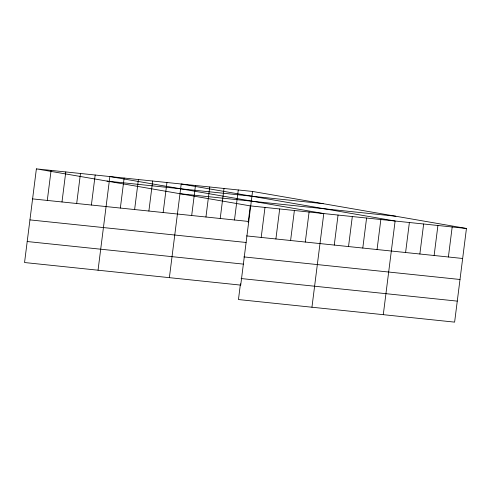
<?xml version="1.0" encoding="UTF-8"?>
<svg xmlns="http://www.w3.org/2000/svg" width="491" height="491" viewBox="0 0 491 491"><rect width="100%" height="100%" fill="white"/><g stroke="black" fill="none" stroke-linecap="round" stroke-linejoin="round"><path stroke-width="0.74" d="M36.383 168.873L24.55 262.532L240.713 285.111L252.546 191.453L36.383 168.873L250.287 205.889L466.45 228.468L454.617 322.127L238.454 299.547L240.449 283.792M47.289 200.426L51.082 170.414M61.989 201.961L65.782 171.948M76.688 203.495L80.481 173.483M91.387 205.029L95.18 175.017M98.047 270.21L109.874 176.551L323.784 213.567L311.951 307.219M120.35 208.055L124.143 178.043M134.62 209.547L138.413 179.534M148.883 211.038L152.676 181.026M163.153 212.529L166.946 182.517M169.377 277.661L181.21 184.002L395.114 221.018L383.287 314.67M191.686 215.506L195.479 185.494M205.95 216.997L209.743 186.985M220.22 218.489L224.013 188.476M234.483 219.98L238.276 189.968M248.201 222.398L250.287 205.889M261.194 237.441L264.987 207.423M275.893 238.976L279.686 208.957M290.592 240.51L294.385 210.498M305.292 242.045L309.085 212.032M334.261 245.07L338.047 215.058M348.524 246.562L352.317 216.543M362.794 248.053L366.581 218.035M377.057 249.538L380.85 219.526M405.591 252.521L409.384 222.509M419.86 254.013L423.647 224M434.124 255.504L437.917 225.486M448.393 256.989L452.18 226.977M106.97 181.093L323.133 203.667M179.7 193.675L395.863 216.255M32.59 198.892L248.753 221.472M246.494 235.901L462.657 258.481M29.939 219.894L246.101 242.474M243.843 256.903L460.006 279.483M27.201 241.529L243.364 264.109M241.112 278.544L457.274 301.124M252.546 191.453L466.45 228.468"/></g></svg>
